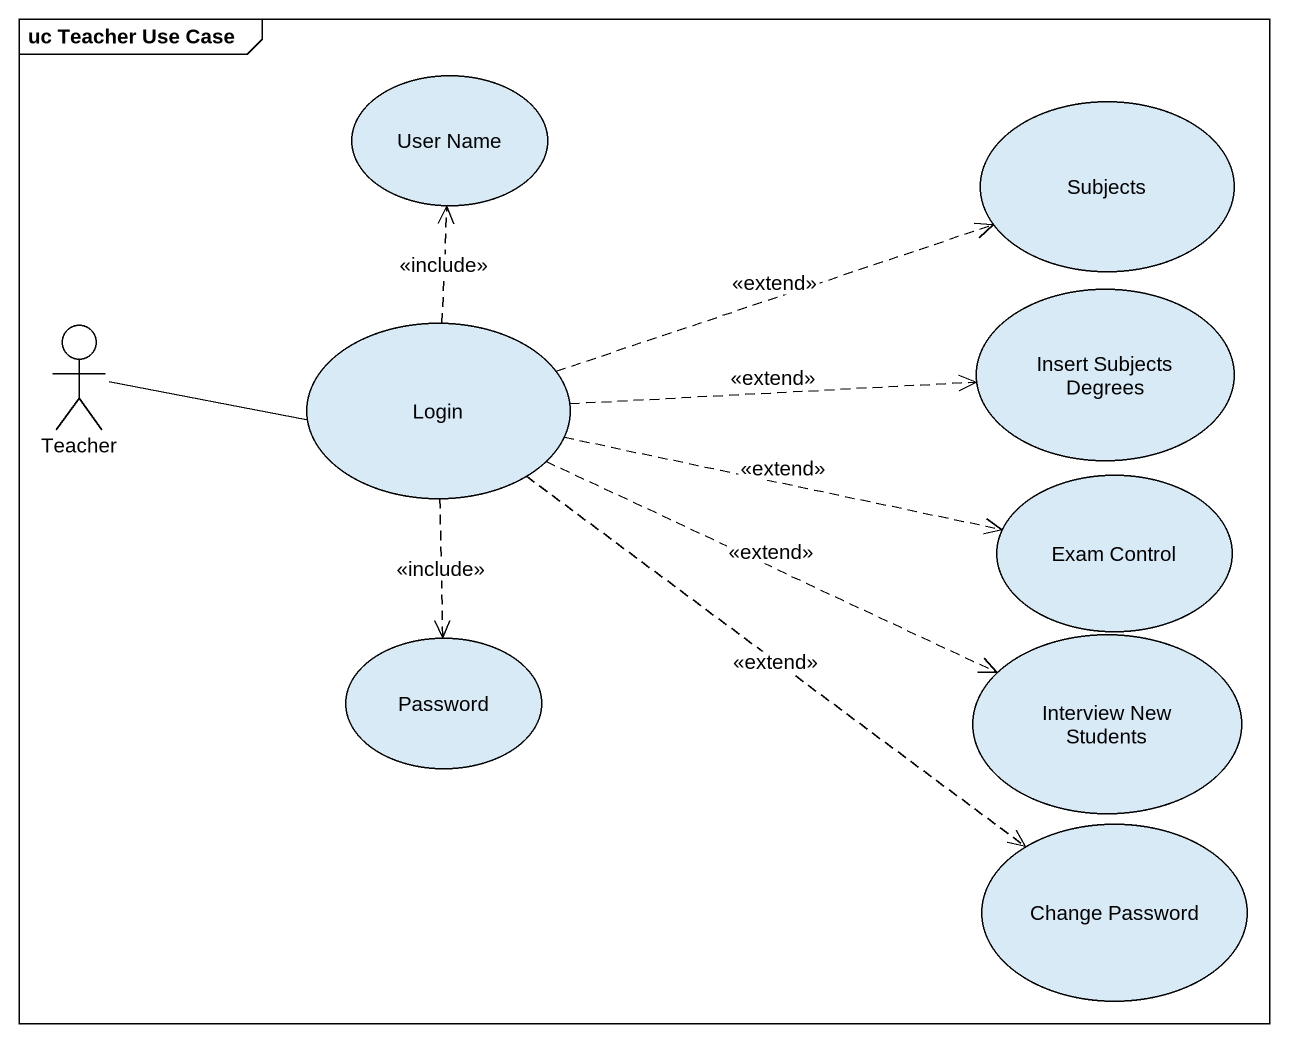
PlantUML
@startuml
mainframe uc Teacher Use Case
usecase "User Name" as User_Name
usecase Subjects
actor Teacher
usecase Login
usecase "Insert Subjects Degrees" as Insert_Subjects_Degrees
usecase "Exam Control" as Exam_Control
usecase Password
usecase "Interview New Students" as Interview_New_Students
usecase "Change Password" as Change_Password
Teacher -right- Login
Login .up.> User_Name : <<include>>
Login .right.> Subjects : <<extend>>
Login .right.> Insert_Subjects_Degrees : <<extend>>
Login .right.> Exam_Control : <<extend>>
Login ..> Password : <<include>>
Login .right.> Interview_New_Students : <<extend>>
Login ..> Change_Password : <<extend>>
@enduml
